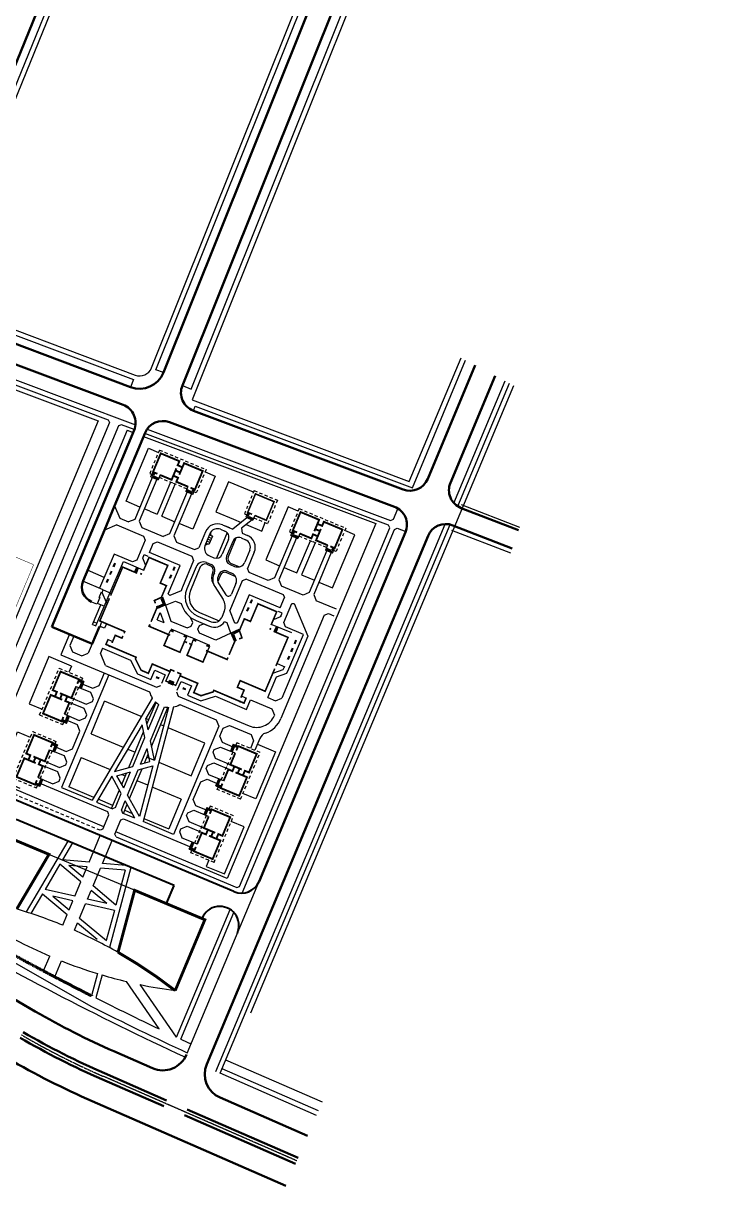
# Model space of a CAD drawing. Header units: millimetres. Extents: x 85680 to 1644304, y -104706 to 909689.
# Drawn here: x 1427488 to 1644304, y -104706 to 258549 of the extents above; entities that cross this region are included whole.
import ezdxf

# ---------------------------------------------------------------- set-up
doc = ezdxf.new("R2010")
doc.units = ezdxf.units.MM
doc.linetypes.add('DASHED', pattern=[5.5, 4, -1.5])
doc.linetypes.add('HIDDEN', pattern=[3.5, 2, -1.5])
for name, color, linetype in [('axes', 40, 'DASHED'), ('new building', 7, 'Continuous'), ('street2', 7, 'Continuous'), ('urban planing', 243, 'Continuous'), ('water', 5, 'Continuous')]:
    doc.layers.add(name, color=color, linetype=linetype)
for name, color, linetype, lineweight in [('red line', 240, 'HIDDEN', 100), ('road', 252, 'Continuous', 40), ('street', 7, 'Continuous', 50)]:
    doc.layers.add(name, color=color, linetype=linetype, lineweight=lineweight)
doc.linetypes.add('FENCELINE2', pattern='A,0.25,-0.1,[132,ltypeshp.shx,S=0.1,R=0,X=-0.1,Y=0],-0.1,1', length=1.45)

msp = doc.modelspace()

# ---------------------------------------------------------------- linework, layer by layer
at = {"layer": 'axes'}
msp.add_line((1512996, -96916, 0), (1452448, -70482, 0), dxfattribs=at)
msp.add_arc((1552475, 158635, 0), 250000, 239.87071, 246.41509, dxfattribs=at)
at = {"layer": 'new building', "linetype": 'FENCELINE2'}
for p, q in [((1459960, 131384, 0), (1414705, 23422, 0)), ((1537707, 102196, 0), (1491239, -8659, 0)), ((1452727, 7484, 0), (1414705, 23422, 0)), ((1491239, -8659, 0), (1456416, 5937, 0))]:
    msp.add_line(p, q, dxfattribs=at)
at = {"layer": 'new building', "linetype": 'HIDDEN', "ltscale": 500}
for p, q in [((1499668, 112540, 0), (1496614, 105254, 0)), ((1499668, 112540, 0), (1506954, 109486, 0)), ((1506954, 109486, 0), (1503900, 102200, 0)), ((1496614, 105254, 0), (1497363, 104941, 0)), ((1499565, 104017, 0), (1503900, 102200, 0))]:
    msp.add_line(p, q, dxfattribs=at)
at = {"layer": 'new building', "ltscale": 500}
for p, q in [((1497672, 105678, 0), (1497038, 104166, 0)), ((1497938, 105567, 0), (1497420, 104331, 0)), ((1498215, 105451, 0), (1497813, 104492, 0)), ((1497027, 104170, 0), (1499241, 103243, 0)), ((1497420, 104331, 0), (1499357, 103519, 0)), ((1497813, 104492, 0), (1499473, 103796, 0)), ((1499875, 104755, 0), (1499241, 103243, 0)), ((1448861, 77744, 0), (1450389, 77103, 0)), ((1471637, 76822, 0), (1471595, 76805, 0)), ((1492723, 67857, 0), (1492740, 67815, 0))]:
    msp.add_line(p, q, dxfattribs=at)
at = {"layer": 'new building', "lineweight": 30, "ltscale": 500}
for p, q in [((1464780, 91536, 0), (1465590, 89393, 0)), ((1464843, 91368, 0), (1465341, 92539, 0)), ((1465341, 92539, 0), (1466445, 92069, 0)), ((1450209, 70207, 0), (1458783, 90372, 0)), ((1458785, 90392, 0), (1464908, 87789, 0)), ((1462417, 87262, 0), (1462988, 88605, 0)), ((1462693, 87144, 0), (1463264, 88487, 0)), ((1462970, 87027, 0), (1463541, 88370, 0)), ((1451252, 79160, 0), (1451971, 80852, 0)), ((1452513, 81509, 250), (1454859, 80511, 250)), ((1449104, 70676, 0), (1451717, 76821, 0)), ((1471185, 77032, 0), (1469260, 76242, 0)), ((1471562, 76863, 0), (1469374, 75965, 0)), ((1471898, 76677, 0), (1469488, 75687, 0)), ((1470556, 78817, 0), (1471185, 77032, 0)), ((1470740, 79198, 0), (1471562, 76863, 0)), ((1471023, 79297, 0), (1471940, 76694, 0)), ((1508077, 73127, 0), (1505972, 72224, 0)), ((1508410, 74227, 0), (1507306, 74696, 0)), ((1507912, 73056, 0), (1508410, 74227, 0)), ((1449104, 70676, 0), (1450209, 70207, 0)), ((1449476, 71550, 0), (1450580, 71080, 0)), ((1473034, 67758, 0), (1473580, 69041, 0)), ((1473680, 69278, 0), (1479776, 66686, 0)), ((1494932, 69132, 0), (1492420, 67986, 0)), ((1511412, 68016, 0), (1505289, 70619, 0)), ((1506086, 68695, 0), (1506657, 70038, 0)), ((1506362, 68578, 0), (1506933, 69921, 0)), ((1506597, 68477, 0), (1507168, 69820, 0)), ((1506638, 68460, 0), (1507209, 69803, 0)), ((1453780, 66122, 0), (1455221, 65510, 0)), ((1478053, 65574, 0), (1478617, 66900, 0)), ((1485873, 64094, 0), (1479776, 66686, 0)), ((1480171, 64673, 0), (1480735, 65999, 0)), ((1492437, 67944, 0), (1493397, 65522, 0)), ((1495056, 68859, 0), (1492804, 67831, 0)), ((1492804, 67831, 0), (1493676, 65633, 0)), ((1494910, 68462, 0), (1493188, 67677, 0)), ((1493188, 67677, 0), (1493955, 65743, 0)), ((1485226, 62574, 0), (1485772, 63858, 0)), ((1509367, 57336, 250), (1507020, 58334, 250)), ((1472111, 52986, 0), (1473282, 55739, 0)), ((1472111, 52986, 0), (1473282, 55739, 0)), ((1472837, 52406, 0), (1474267, 51798, 0)), ((1474307, 51781, 0), (1472877, 52389, 0)), ((1472885, 52385, 0), (1473237, 53214, 0)), ((1472954, 52682, 0), (1474385, 52074, 0)), ((1472976, 52618, 0), (1473230, 53217, 0)), ((1474425, 52057, 0), (1472994, 52665, 0)), ((1473113, 52941, 0), (1474493, 52354, 0)), ((1474501, 52350, 0), (1473120, 52937, 0)), ((1473230, 53217, 0), (1474611, 52630, 0)), ((1474618, 52626, 0), (1473237, 53214, 0)), ((1474259, 51801, 0), (1474611, 52630, 0)), ((1474364, 52028, 0), (1474618, 52626, 0)), ((1475228, 51661, 0), (1476399, 54414, 0)), ((1475228, 51661, 0), (1476399, 54414, 0)), ((1497407, 47573, 0), (1495966, 48186, 0))]:
    msp.add_line(p, q, dxfattribs=at)
at = {"layer": 'new building'}
for p, q in [((1462305, -12379, 0), (1435538, -1159, 0)), ((1445504, -9749, 0), (1438954, -4225, 0)), ((1459316, -6131, 0), (1456416, -16989, 0)), ((1439818, -23313, 0), (1441251, -19896, 0))]:
    msp.add_line(p, q, dxfattribs=at)
at = {"layer": 'new building', "linetype": 'FENCELINE2', "elevation": 0}
for points in [[(1385813, 158687), (1450867, 134264), (1411170, 39562), (1311140, 81493), (1290583, 154833)], [(1459960, 131384), (1461834, 130681)], [(1465113, 129450), (1537707, 102196)]]:
    msp.add_lwpolyline(points, dxfattribs=at)
at = {"layer": 'new building', "ltscale": 500, "elevation": 0}
for points, const_width in [([(1477244, 119800), (1475769, 120419), (1476306, 121702), (1470496, 124137), (1468061, 118327), (1469425, 117755)], 600), ([(1476281, 117502), (1477782, 121083), (1483592, 118648), (1481157, 112838), (1479792, 113410)], 600), ([(1470264, 117404), (1473871, 115892), (1475368, 119464)], 600), ([(1478954, 113761), (1475347, 115273), (1475882, 116549), (1474406, 117168)], 600), ([(1476565, 118180), (1475090, 118799)], 600), ([(1499864, 104760), (1503472, 103247), (1505907, 109058), (1500097, 111493), (1497661, 105683), (1499026, 105111)], 500), ([(1518492, 99808), (1519993, 103389), (1514183, 105825), (1511747, 100015), (1513112, 99443)], 600), ([(1519455, 102106), (1520931, 101488), (1521469, 102771), (1527279, 100335), (1524843, 94525), (1523479, 95097)], 600), ([(1513950, 99091), (1517558, 97579), (1518092, 98855), (1519568, 98237)], 600), ([(1518776, 100486), (1520252, 99868)], 600), ([(1522640, 95448), (1519033, 96961), (1520530, 100532)], 600), ([(1465047, 87463), (1466820, 91631), (1472681, 89139), (1470334, 83618), (1472238, 82808), (1470685, 79157), (1468487, 78154), (1468593, 77886), (1468834, 77277)], 500), ([(1454787, 79687), (1458583, 88614), (1463106, 86691)], 500), ([(1464041, 86571), (1464337, 86446), (1464466, 86749)], 500), ([(1458997, 67916), (1459231, 68466), (1451427, 71784), (1454435, 78860)], 500), ([(1469168, 76436), (1469341, 75997), (1467453, 71555)], 500), ([(1504958, 70494), (1506730, 74662), (1500869, 77155), (1498521, 71633), (1496617, 72442), (1495065, 68791), (1495868, 66512), (1495601, 66403), (1494995, 66154)], 500), ([(1467097, 70718), (1466840, 70113), (1472165, 67849), (1473431, 67311)], 500), ([(1505015, 69150), (1504718, 69276), (1504848, 69580)], 500), ([(1474775, 56060), (1473605, 56558), (1473361, 55984), (1467840, 58331), (1466601, 55418), (1464338, 56380), (1462562, 59945), (1462773, 60440), (1453346, 64448), (1454016, 66022)], 500), ([(1455245, 64913), (1456258, 67296), (1458354, 66405), (1458641, 67080)], 500), ([(1473043, 67758), (1471492, 64111), (1476473, 61994), (1477904, 65359), (1478713, 65015)], 500), ([(1494158, 65810), (1493721, 65631), (1491844, 61216)], 500), ([(1506477, 57709), (1510272, 66637), (1505749, 68560)], 500), ([(1485220, 62581), (1483669, 58934), (1478689, 61051), (1480120, 64417), (1479362, 64739)], 500), ([(1491488, 60378), (1491220, 59747), (1485895, 62011), (1484628, 62550)], 500), ([(1437388, 48129), (1438006, 49604), (1436724, 50142), (1439159, 55952), (1444969, 53517), (1444397, 52152)], 600), ([(1475591, 55713), (1476764, 55215), (1476520, 54641), (1482041, 52293), (1480803, 49380), (1483066, 48418), (1486865, 49612), (1487075, 50107), (1496502, 46099), (1497171, 47674)], 500), ([(1495519, 47790), (1496532, 50172), (1494436, 51063), (1495313, 53125), (1503117, 49807), (1506125, 56883)], 500), ([(1444046, 51314), (1442534, 47706), (1438962, 49204)], 600), ([(1439686, 47165), (1436105, 48666), (1433670, 42856), (1439480, 40421), (1440052, 41785)], 600), ([(1439008, 47449), (1439626, 48925)], 600), ([(1440403, 42624), (1441915, 46231), (1440639, 46766), (1441258, 48241)], 600), ([(1429094, 28342), (1429712, 29818), (1428430, 30355), (1430865, 36166), (1436675, 33730), (1436103, 32365)], 600), ([(1496153, 23495), (1496772, 24971), (1498055, 24433), (1500490, 30243), (1494680, 32679), (1494108, 31314)], 600), ([(1431392, 27379), (1427811, 28880), (1425375, 23070), (1431186, 20634), (1431758, 21999)], 600), ([(1435752, 31527), (1434240, 27920), (1430668, 29417)], 600), ([(1430714, 27663), (1431332, 29139)], 600), ([(1493757, 30476), (1492244, 26869), (1495816, 25371)], 600), ([(1432109, 22837), (1433621, 26444), (1432345, 26979), (1432964, 28455)], 600), ([(1490114, 21786), (1491626, 25393), (1492902, 24858), (1493521, 26334)], 600), ([(1494533, 24174), (1495152, 25650)], 600), ([(1493855, 24459), (1497436, 22958), (1495001, 17147), (1489190, 19583), (1489762, 20947)], 600), ([(1485462, 10689), (1483950, 7082), (1487522, 5585)], 600), ([(1487859, 3709), (1488478, 5184), (1489761, 4647), (1492196, 10457), (1486386, 12892), (1485814, 11528)], 600), ([(1485561, 4672), (1489142, 3171), (1486707, -2639), (1480896, -204), (1481468, 1161)], 600), ([(1481820, 1999), (1483332, 5607), (1484608, 5072), (1485227, 6547)], 600), ([(1486239, 4388), (1486858, 5863)], 600)]:
    msp.add_lwpolyline(points, dxfattribs=dict(at, const_width=const_width))
for points in [[(1454570, 86348), (1455040, 87453)], [(1454806, 86248), (1455275, 87352)], [(1455631, 88843), (1456100, 89947)], [(1455866, 88743), (1456336, 89847)], [(1474316, 87697), (1474786, 88801)], [(1474552, 87597), (1475021, 88701)], [(1453516, 83869), (1453986, 84973)], [(1453752, 83769), (1454221, 84873)], [(1473255, 85202), (1473725, 86306)], [(1473491, 85102), (1473961, 86206)], [(1453595, 77538), (1453554, 77556), (1452138, 80628), (1452513, 81509)], [(1453049, 76255), (1450703, 77252), (1451532, 79204)], [(1498460, 77432), (1498930, 78536)], [(1498696, 77331), (1499166, 78436)], [(1497400, 74937), (1497869, 76041)], [(1497635, 74836), (1498105, 75941)], [(1453381, 70675), (1452879, 69493), (1451498, 70080), (1452001, 71262)], [(1466677, 70458), (1467175, 70247)], [(1473580, 69041), (1474500, 68650)], [(1473479, 68806), (1474400, 68415)], [(1477596, 67056), (1478516, 66664)], [(1477696, 67291), (1478617, 66900)], [(1481555, 65372), (1480635, 65764)], [(1481655, 65608), (1480735, 65999)], [(1512250, 64770), (1512719, 65874)], [(1512485, 64670), (1512955, 65774)], [(1454451, 63700), (1454674, 64224)], [(1485672, 63622), (1484752, 64013)], [(1485772, 63858), (1484852, 64249)], [(1511189, 62275), (1511658, 63380)], [(1511425, 62175), (1511894, 63279)], [(1510135, 59796), (1510604, 60900)], [(1510370, 59696), (1510840, 60800)], [(1505796, 55614), (1508801, 56659), (1509132, 57436)], [(1468940, 54151), (1469861, 53761)], [(1469040, 54387), (1469961, 53997)], [(1472979, 52617), (1472111, 52986)], [(1472111, 52986), (1472979, 52617)], [(1475228, 51661), (1474360, 52030)], [(1474360, 52030), (1475228, 51661)], [(1478271, 50206), (1477350, 50595)], [(1478371, 50441), (1477449, 50831)], [(1495197, 46376), (1495419, 46900)]]:
    msp.add_lwpolyline(points, dxfattribs=at)
at = {"layer": 'new building', "ltscale": 0.2, "const_width": 900, "elevation": 0}
for points in [[(1402536, -13368), (1411821, 8783), (1435538, -1159), (1425457, -18251)], [(1457129, -31761), (1462305, -12379), (1484268, -21586), (1474990, -43720)]]:
    msp.add_lwpolyline(points, dxfattribs=at)
at = {"layer": 'new building', "const_width": 900, "elevation": 0}
msp.add_lwpolyline([(1474990, -43720, 0.0358804), (1457129, -31761)], format="xyb", dxfattribs=at)
at = {"layer": 'new building'}
for start, end in [(67.6384, 73.60622), (60.08481, 66.07155)]:
    msp.add_arc((1384167, -158591, 0), 146278, start, end, dxfattribs=at)
at = {"layer": 'red line'}
for start, end in [(241.329098, 242.377498), (242.377498, 243.12499)]:
    msp.add_arc((1895021, 835085, 0), 987000, start, end, dxfattribs=at)
at = {"layer": 'road', "ltscale": 100}
for p, q in [((1493370, -12805, 0), (1410778, 21815, 0)), ((1474644, -10920, 0), (1425253, 9784, 0)), ((1472279, -16560, 0), (1474644, -10920, 0))]:
    msp.add_line(p, q, dxfattribs=at)
for centre, start, end in [((1495689, -7272, 0), 247.25755, 337.25755), ((1488924, -23411, 0), 337.25755, 158.36739)]:
    msp.add_arc(centre, 6000, start, end, dxfattribs=at)
at = {"layer": 'street'}
for p, q in [((1458709, 139331, 0), (1394094, 163589, 0)), ((1462133, 131394, 0), (1436382, 69963, 0)), ((1543546, 107481, 0), (1473230, 133879, 0)), ((1465588, 130582, 0), (1456039, 107801, 0)), ((1456039, 107801, 0), (1452849, 100193, 0)), ((1452849, 100193, 0), (1446182, 84288, 0)), ((1484852, -66754, 0), (1554072, 98381, 0)), ((1501223, -9591, 0), (1546970, 99545, 0)), ((1561777, 101655, 0), (1580322, 94460, 0)), ((1436382, 69963, 0), (1449028, 64662, 0)), ((1451300, 70081, 0), (1449028, 64662, 0)), ((1381982, -21642, 0), (1431253, -50237, 0)), ((1467948, -67975, 0), (1455849, -62692, 0)), ((1471478, -79881, 0), (1452048, -71399, 0)), ((1472278, -78049, 0), (1452848, -69566, 0)), ((1509595, -104706, 0), (1449047, -78272, 0)), ((1516397, -89126, 0), (1489029, -77178, 0)), ((1512596, -97833, 0), (1477897, -82684, 0)), ((1513396, -96000, 0), (1478697, -80851, 0))]:
    msp.add_line(p, q, dxfattribs=at)
at = {"layer": 'street', "elevation": 0}
for points in [[(1644304, 877018), (1602229, 866442, 0.4059824), (1597834, 859325), (1639662, 670571, -0.1151366), (1639631, 667844), (1565594, 365890, -0.0352312), (1565336, 365086), (1477230, 145338, 0.4207234), (1480690, 137488), (1546292, 112860, 0.4031884), (1553934, 116157), (1568826, 151685)], [(1606831, 563467, 0.4166065), (1602385, 570734), (1541893, 585044, 0.4104652), (1532291, 579200), (1486844, 397509), (1397274, 177586, 0.4223275), (1401871, 167079), (1461066, 144855, 0.4077335), (1471304, 149368), (1558655, 367233, 0.0352312), (1558913, 368037), (1606831, 563467)], [(1582321, 100120), (1564397, 107074, -0.4220895), (1561034, 114987), (1575049, 148422)]]:
    msp.add_lwpolyline(points, format="xyb", dxfattribs=at)
at = {"layer": 'street'}
for centre, radius, start, end in [((1456600, 133714, 0), 6000, 337.25755, 69.42267), ((1471121, 128262, 0), 6000, 69.42267, 157.25768), ((1541437, 101865, 0), 6000, 337.25755, 69.42267), ((1559606, 96061, 0), 6000, 68.79393, 157.25755), ((1450794, 82355, 0), 5000, 157.25768, 247.25755), ((1552475, 158635, 0), 241500, 239.87071, 246.41509), ((1552475, 158635, 0), 249000, 239.87071, 246.41509), ((1552475, 158635, 0), 251000, 239.87071, 246.41509), ((1552475, 158635, 0), 258500, 239.87071, 246.41509), ((1471149, -60643, 0), 8000, 246.41509, 337.25755), ((1492230, -69846, 0), 8000, 157.25755, 246.41509)]:
    msp.add_arc(centre, radius, start, end, dxfattribs=at)
at = {"layer": 'street2', "ltscale": 0.2}
msp.add_line((1478731, -63247, 0), (1546971, 99545, 0), dxfattribs=at)
at = {"layer": 'street2', "ltscale": 100}
msp.add_line((1485034, -66319, 0), (1554073, 98381, 0), dxfattribs=at)
at = {"layer": 'street2', "ltscale": 0.2, "elevation": 0}
for points in [[(1498638, -50678), (1580827, 145392)], [(1562153, 108604), (1578160, 146790)], [(1563358, 107598), (1579493, 146091)]]:
    msp.add_lwpolyline(points, dxfattribs=at)
at = {"layer": 'street2', "ltscale": 0.002, "elevation": 0}
for points in [[(1564442, 108129), (1582654, 101063)], [(1561404, 100191), (1579822, 93045)]]:
    msp.add_lwpolyline(points, dxfattribs=at)
at = {"layer": 'urban planing', "ltscale": 0.2}
for p, q in [((1459664, 109160, 0), (1466623, 125761, 0)), ((1466623, 125761, 0), (1469759, 124447, 0)), ((1467842, 116641, 0), (1462346, 103531, 0)), ((1487466, 117024, 0), (1480507, 100423, 0)), ((1484330, 118338, 0), (1487466, 117024, 0)), ((1469225, 116061, 0), (1463730, 102951, 0)), ((1473562, 115154, 0), (1469348, 105101, 0)), ((1470823, 104482, 0), (1475037, 114535, 0)), ((1491696, 115251, 0), (1487746, 105827, 0)), ((1499443, 112003, 0), (1491696, 115251, 0)), ((1463953, 107362, 0), (1459664, 109160, 0)), ((1478724, 112079, 0), (1473229, 98969, 0)), ((1480108, 111499, 0), (1474612, 98389, 0)), ((1456039, 107801, 0), (1457646, 103875, 0)), ((1467042, 106067, 0), (1465336, 106782, 0)), ((1467042, 106067, 0), (1469348, 105101, 0)), ((1487746, 105827, 0), (1493178, 103551, 0)), ((1510309, 107448, 0), (1503351, 90847, 0)), ((1456776, 101800, 0), (1452849, 100193, 0)), ((1456776, 101800, 0), (1465062, 98326, 0)), ((1457646, 103875, 0), (1460383, 102727, 0)), ((1462346, 103531, 0), (1460383, 102727, 0)), ((1463730, 102951, 0), (1464533, 100988, 0)), ((1470823, 104482, 0), (1474835, 102801, 0)), ((1480507, 100423, 0), (1476218, 102221, 0)), ((1489737, 101808, 0), (1492964, 100455, 0)), ((1497442, 103996, 0), (1492964, 100455, 0)), ((1493178, 103551, 0), (1495596, 102537, 0)), ((1499023, 103334, 0), (1495721, 100723, 0)), ((1497177, 101874, 0), (1502041, 99835, 0)), ((1502041, 99835, 0), (1503162, 102510, 0)), ((1464533, 100988, 0), (1471266, 98166, 0)), ((1465062, 98326, 0), (1465598, 97017, 0)), ((1473229, 98969, 0), (1471266, 98166, 0)), ((1474612, 98389, 0), (1475416, 96426, 0)), ((1484501, 99665, 0), (1482375, 94593, 0)), ((1486078, 99547, 0), (1484302, 95297, 0)), ((1486613, 98238, 0), (1485531, 95656, 0)), ((1486613, 98238, 0), (1485691, 98624, 0)), ((1491213, 99382, 0), (1487863, 91389, 0)), ((1489157, 100425, 0), (1490540, 99845, 0)), ((1492042, 100842, 0), (1490730, 101392, 0)), ((1495721, 100723, 0), (1495928, 99213, 0)), ((1495928, 99213, 0), (1497576, 98522, 0)), ((1511528, 98328, 0), (1506033, 85218, 0)), ((1524193, 82111, 0), (1531152, 98712, 0)), ((1466973, 93184, 0), (1468134, 95954, 0)), ((1468134, 95954, 0), (1469443, 96490, 0)), ((1469443, 96490, 0), (1480196, 91982, 0)), ((1475416, 96426, 0), (1481066, 94057, 0)), ((1481066, 94057, 0), (1482375, 94593, 0)), ((1485531, 95656, 0), (1484609, 96042, 0)), ((1485802, 96301, 0), (1484879, 96688, 0)), ((1486072, 96947, 0), (1485150, 97333, 0)), ((1486343, 97592, 0), (1485421, 97979, 0)), ((1491611, 97227, 0), (1489678, 92616, 0)), ((1492995, 96647, 0), (1491062, 92036, 0)), ((1493967, 97674, 0), (1491523, 91843, 0)), ((1495612, 97719, 0), (1496996, 97139, 0)), ((1512912, 97748, 0), (1507416, 84638, 0)), ((1513034, 86788, 0), (1517248, 96841, 0)), ((1518724, 96223, 0), (1514510, 86170, 0)), ((1480196, 91982, 0), (1480732, 90673, 0)), ((1485677, 92124, 0), (1487061, 91545, 0)), ((1498335, 93867, 0), (1496789, 90178, 0)), ((1499718, 93287, 0), (1497592, 88214, 0)), ((1503351, 90847, 0), (1507639, 89050, 0)), ((1522411, 93766, 0), (1516915, 80656, 0)), ((1523794, 93186, 0), (1518299, 80077, 0)), ((1452808, 85396, 0), (1447547, 87602, 0)), ((1480732, 90673, 0), (1477253, 82373, 0)), ((1481535, 88710, 0), (1478636, 81793, 0)), ((1482821, 88674, 0), (1479743, 81329, 0)), ((1484807, 90049, 0), (1486191, 89469, 0)), ((1484858, 89486, 0), (1485998, 89008, 0)), ((1491263, 87343, 0), (1492647, 86763, 0)), ((1492133, 89418, 0), (1493516, 88838, 0)), ((1492326, 89879, 0), (1495093, 88720, 0)), ((1498128, 86905, 0), (1497592, 88214, 0)), ((1509022, 88470, 0), (1510729, 87755, 0)), ((1510729, 87755, 0), (1513034, 86788, 0)), ((1452513, 81509, 0), (1446138, 84181, 0)), ((1486801, 87045, 0), (1486462, 86078, 0)), ((1487262, 86852, 0), (1487019, 86271, 0)), ((1489107, 86079, 0), (1488284, 84115, 0)), ((1488646, 86272, 0), (1488402, 85692, 0)), ((1491070, 86882, 0), (1493837, 85722, 0)), ((1495949, 84295, 0), (1492083, 75072, 0)), ((1497258, 84830, 0), (1495949, 84295, 0)), ((1497258, 84830, 0), (1508746, 80015, 0)), ((1504070, 84415, 0), (1498128, 86905, 0)), ((1506033, 85218, 0), (1504070, 84415, 0)), ((1507416, 84638, 0), (1508220, 82675, 0)), ((1514510, 86170, 0), (1516815, 85203, 0)), ((1516815, 85203, 0), (1518522, 84488, 0)), ((1519905, 83908, 0), (1524193, 82111, 0)), ((1487365, 82529, 0), (1489992, 78530, 0)), ((1488618, 83352, 0), (1490828, 79989, 0)), ((1493986, 83491, 0), (1492586, 80152, 0)), ((1514952, 79853, 0), (1508220, 82675, 0)), ((1508746, 80015, 0), (1509121, 79099, 0)), ((1516915, 80656, 0), (1514952, 79853, 0)), ((1518299, 80077, 0), (1519102, 78113, 0)), ((1471935, 76692, 0), (1475071, 78004, 0)), ((1471935, 76692, 0), (1473639, 71733, 0)), ((1475071, 78004, 0), (1476895, 77239, 0)), ((1507769, 75873, 0), (1509121, 79099, 0)), ((1511425, 77255, 0), (1512193, 77254, 0)), ((1512193, 77254, 0), (1516413, 67048, 0)), ((1525417, 75466, 0), (1519102, 78113, 0)), ((1470335, 74423, 0), (1471399, 71327, 0)), ((1480490, 71257, 0), (1479824, 72886, 0)), ((1482118, 73286, 0), (1486268, 71546, 0)), ((1482582, 74393, 0), (1488701, 71827, 0)), ((1490337, 74788, 0), (1489540, 72885, 0)), ((1521578, 73552, 0), (1508070, 41326, 0)), ((1521578, 73552, 0), (1522887, 74087, 0)), ((1522887, 74087, 0), (1524547, 73391, 0)), ((1469387, 72182, 0), (1471399, 71327, 0)), ((1473639, 71733, 0), (1478703, 69581, 0)), ((1478703, 69581, 0), (1480010, 70112, 0)), ((1480010, 70112, 0), (1480490, 71257, 0)), ((1481538, 71902, 0), (1485688, 70163, 0)), ((1481538, 71902, 0), (1485688, 70163, 0)), ((1482081, 69233, 0), (1482565, 70388, 0)), ((1482606, 67922, 0), (1482081, 69233, 0)), ((1482565, 70388, 0), (1483874, 70923, 0)), ((1483874, 70923, 0), (1485688, 70163, 0)), ((1491192, 71150, 0), (1490448, 71471, 0)), ((1492424, 67976, 0), (1491192, 71150, 0)), ((1487670, 65768, 0), (1482606, 67922, 0)), ((1492424, 67976, 0), (1487672, 65774, 0))]:
    msp.add_line(p, q, dxfattribs=at)
at = {"layer": 'urban planing', "linetype": 'HIDDEN', "ltscale": 500}
for p, q in [((1470068, 125184, 0), (1467014, 117899, 0)), ((1470068, 125184, 0), (1484639, 119076, 0)), ((1467014, 117899, 0), (1467752, 117589, 0)), ((1469965, 116662, 0), (1474300, 114845, 0)), ((1484639, 119076, 0), (1481585, 111790, 0)), ((1478634, 113028, 0), (1474300, 114845, 0)), ((1481585, 111790, 0), (1480847, 112100, 0)), ((1513754, 106872, 0), (1510700, 99586, 0)), ((1513754, 106872, 0), (1528326, 100764, 0)), ((1510700, 99586, 0), (1511438, 99277, 0)), ((1513651, 98349, 0), (1517986, 96532, 0)), ((1528326, 100764, 0), (1525272, 93478, 0)), ((1522321, 94715, 0), (1517986, 96532, 0)), ((1525272, 93478, 0), (1524534, 93787, 0)), ((1432622, 42428, 0), (1438731, 56999, 0)), ((1438731, 56999, 0), (1446016, 53945, 0)), ((1444779, 50994, 0), (1442962, 46659, 0)), ((1446016, 53945, 0), (1445707, 53207, 0)), ((1441145, 42325, 0), (1442962, 46659, 0)), ((1432622, 42428, 0), (1439908, 39374, 0)), ((1439908, 39374, 0), (1440218, 40111, 0)), ((1424328, 22641, 0), (1430436, 37213, 0)), ((1430436, 37213, 0), (1437722, 34159, 0)), ((1437722, 34159, 0), (1437413, 33421, 0)), ((1494251, 33726, 0), (1493942, 32988, 0)), ((1501537, 30672, 0), (1494251, 33726, 0)), ((1436485, 31207, 0), (1434668, 26873, 0)), ((1493014, 30775, 0), (1491197, 26440, 0)), ((1495429, 16100, 0), (1501537, 30672, 0)), ((1432851, 22538, 0), (1434668, 26873, 0)), ((1489380, 22106, 0), (1491197, 26440, 0)), ((1451496, 6374, 0), (1411358, 23198, 0)), ((1424328, 22641, 0), (1431614, 19587, 0)), ((1431614, 19587, 0), (1431923, 20325, 0)), ((1488143, 19154, 0), (1488453, 19892, 0)), ((1495429, 16100, 0), (1488143, 19154, 0)), ((1484720, 10988, 0), (1482903, 6654, 0)), ((1485957, 13939, 0), (1485648, 13202, 0)), ((1493243, 10885, 0), (1485957, 13939, 0)), ((1487135, -3686, 0), (1493243, 10885, 0)), ((1481086, 2319, 0), (1482903, 6654, 0)), ((1479849, -632, 0), (1480159, 106, 0)), ((1487135, -3686, 0), (1479849, -632, 0))]:
    msp.add_line(p, q, dxfattribs=at)
at = {"layer": 'urban planing', "ltscale": 500}
for p, q in [((1467427, 116815, 0), (1468061, 118327, 0)), ((1467427, 116815, 0), (1469640, 115887, 0)), ((1468337, 118211, 0), (1467819, 116975, 0)), ((1467819, 116975, 0), (1469756, 116163, 0)), ((1468614, 118095, 0), (1468212, 117136, 0)), ((1468212, 117136, 0), (1469872, 116440, 0)), ((1470274, 117399, 0), (1469640, 115887, 0)), ((1478943, 113765, 0), (1478309, 112253, 0)), ((1480201, 112110, 0), (1478541, 112806, 0)), ((1480603, 113070, 0), (1480201, 112110, 0)), ((1480880, 112954, 0), (1480362, 111718, 0)), ((1480523, 111325, 0), (1481157, 112838, 0)), ((1480523, 111325, 0), (1478309, 112253, 0)), ((1480362, 111718, 0), (1478425, 112530, 0)), ((1511113, 98502, 0), (1511747, 100015, 0)), ((1511113, 98502, 0), (1513327, 97574, 0)), ((1512024, 99899, 0), (1511506, 98663, 0)), ((1511506, 98663, 0), (1513443, 97851, 0)), ((1512301, 99783, 0), (1511899, 98824, 0)), ((1511899, 98824, 0), (1513559, 98128, 0)), ((1513961, 99087, 0), (1513327, 97574, 0)), ((1522630, 95453, 0), (1521996, 93940, 0)), ((1523888, 93798, 0), (1522228, 94494, 0)), ((1524290, 94757, 0), (1523888, 93798, 0)), ((1524567, 94641, 0), (1524049, 93405, 0)), ((1524209, 93013, 0), (1524843, 94525, 0)), ((1524209, 93013, 0), (1521996, 93940, 0)), ((1524049, 93405, 0), (1522112, 94217, 0)), ((1444041, 51303, 0), (1445554, 50669, 0)), ((1444737, 52963, 0), (1445696, 52561, 0)), ((1444853, 53240, 0), (1446089, 52722, 0)), ((1446482, 52883, 0), (1444969, 53517, 0)), ((1445696, 52561, 0), (1445001, 50901, 0)), ((1446089, 52722, 0), (1445277, 50785, 0)), ((1446482, 52883, 0), (1445554, 50669, 0)), ((1440992, 39787, 0), (1439480, 40421, 0)), ((1439596, 40697, 0), (1440832, 40179, 0)), ((1439712, 40974, 0), (1440671, 40572, 0)), ((1440408, 42634, 0), (1441920, 42000, 0)), ((1440671, 40572, 0), (1441367, 42232, 0)), ((1440832, 40179, 0), (1441643, 42116, 0)), ((1440992, 39787, 0), (1441920, 42000, 0)), ((1436443, 33177, 0), (1437402, 32775, 0)), ((1436559, 33453, 0), (1437795, 32935, 0)), ((1438188, 33096, 0), (1436675, 33730, 0)), ((1437402, 32775, 0), (1436707, 31115, 0)), ((1437795, 32935, 0), (1436983, 30999, 0)), ((1438188, 33096, 0), (1437260, 30883, 0)), ((1493168, 33313, 0), (1492240, 31099, 0)), ((1493328, 32920, 0), (1492516, 30983, 0)), ((1493168, 33313, 0), (1494680, 32679, 0)), ((1494564, 32402, 0), (1493328, 32920, 0)), ((1435747, 31517, 0), (1437260, 30883, 0)), ((1493752, 30465, 0), (1492240, 31099, 0)), ((1493489, 32528, 0), (1492793, 30867, 0)), ((1494448, 32125, 0), (1493489, 32528, 0)), ((1432113, 22848, 0), (1433626, 22213, 0)), ((1432377, 20785, 0), (1433073, 22445, 0)), ((1432537, 20393, 0), (1433349, 22329, 0)), ((1432698, 20000, 0), (1433626, 22213, 0)), ((1487678, 20217, 0), (1488606, 22430, 0)), ((1488071, 20378, 0), (1488882, 22314, 0)), ((1488463, 20538, 0), (1489159, 22198, 0)), ((1490118, 21796, 0), (1488606, 22430, 0)), ((1432698, 20000, 0), (1431186, 20634, 0)), ((1431302, 20911, 0), (1432537, 20393, 0)), ((1431418, 21187, 0), (1432377, 20785, 0)), ((1487678, 20217, 0), (1489190, 19583, 0)), ((1489306, 19860, 0), (1488071, 20378, 0)), ((1489422, 20136, 0), (1488463, 20538, 0)), ((1484873, 13526, 0), (1483946, 11313, 0)), ((1485458, 10679, 0), (1483946, 11313, 0)), ((1485034, 13134, 0), (1484222, 11197, 0)), ((1485195, 12741, 0), (1484499, 11081, 0)), ((1484873, 13526, 0), (1486386, 12892, 0)), ((1486270, 12616, 0), (1485034, 13134, 0)), ((1486154, 12339, 0), (1485195, 12741, 0)), ((1479384, 430, 0), (1480312, 2644, 0)), ((1479384, 430, 0), (1480896, -204, 0)), ((1479777, 591, 0), (1480588, 2528, 0)), ((1481012, 73, 0), (1479777, 591, 0)), ((1480169, 752, 0), (1480865, 2412, 0)), ((1481128, 350, 0), (1480169, 752, 0)), ((1481824, 2010, 0), (1480312, 2644, 0))]:
    msp.add_line(p, q, dxfattribs=at)
at = {"layer": 'urban planing'}
for p, q in [((1441909, 67646, 0), (1439224, 61240, 0)), ((1443293, 67066, 0), (1442057, 64118, 0)), ((1516413, 67048, 0), (1508287, 47662, 0)), ((1442057, 64118, 0), (1442861, 62155, 0)), ((1442861, 62155, 0), (1445829, 60911, 0)), ((1449028, 64662, 0), (1447792, 61714, 0)), ((1452272, 63260, 0), (1451604, 61666, 0)), ((1452272, 63260, 0), (1461064, 59543, 0)), ((1439224, 61240, 0), (1466983, 49604, 0)), ((1445829, 60911, 0), (1447792, 61714, 0)), ((1461064, 59543, 0), (1463228, 55216, 0)), ((1454229, 54950, 0), (1439478, 19760, 0)), ((1442573, 57667, 0), (1441761, 55729, 0)), ((1453173, 57832, 0), (1469177, 51124, 0)), ((1463228, 55216, 0), (1467400, 53452, 0)), ((1467400, 53452, 0), (1468629, 56359, 0)), ((1468629, 56359, 0), (1471888, 54981, 0)), ((1471888, 54981, 0), (1470718, 52213, 0)), ((1469177, 51124, 0), (1470486, 51659, 0)), ((1475662, 50123, 0), (1476829, 52881, 0)), ((1476829, 52881, 0), (1480069, 51511, 0)), ((1480069, 51511, 0), (1478832, 48587, 0)), ((1467824, 47678, 0), (1449004, 15768, 0)), ((1475437, 49584, 0), (1475972, 48275, 0)), ((1475972, 48275, 0), (1498142, 38982, 0)), ((1478832, 48587, 0), (1482987, 46830, 0)), ((1482987, 46830, 0), (1487582, 48254, 0)), ((1487582, 48254, 0), (1497315, 44139, 0)), ((1503940, 47858, 0), (1506323, 46859, 0)), ((1506323, 46859, 0), (1508287, 47662, 0)), ((1284564, 44723, 0), (1448867, -48684, 0)), ((1448685, 36534, 0), (1452937, 46679, 0)), ((1464401, 41873, 0), (1452937, 46679, 0)), ((1474498, 44902, 0), (1464934, 9090, 0)), ((1468849, 46463, 0), (1465797, 41288, 0)), ((1466160, 39529, 0), (1469008, 46322, 0)), ((1466518, 37796, 0), (1469837, 45715, 0)), ((1467234, 34330, 0), (1471684, 44946, 0)), ((1467592, 32597, 0), (1472701, 44785, 0)), ((1472911, 44773, 0), (1468493, 28231, 0)), ((1476426, 45645, 0), (1487827, 40866, 0)), ((1497315, 44139, 0), (1498562, 47088, 0)), ((1498562, 47088, 0), (1505245, 44287, 0)), ((1505245, 44287, 0), (1506049, 42323, 0)), ((1466733, 40896, 0), (1465797, 41288, 0)), ((1466518, 37796, 0), (1465797, 41288, 0)), ((1487827, 40865, 0), (1487827, 40866, 0)), ((1487827, 40865, 0), (1488630, 38903, 0)), ((1448685, 36534, 0), (1458760, 32310, 0)), ((1464662, 39365, 0), (1456055, 24770, 0)), ((1460491, 26004, 0), (1465134, 37081, 0)), ((1465492, 35348, 0), (1464662, 39365, 0)), ((1471358, 38957, 0), (1470422, 39349, 0)), ((1484218, 33566, 0), (1472754, 38372, 0)), ((1488630, 38903, 0), (1474459, 5097, 0)), ((1490014, 38323, 0), (1491976, 39126, 0)), ((1491976, 39126, 0), (1491977, 39127, 0)), ((1491977, 39127, 0), (1498708, 36305, 0)), ((1461718, 26346, 0), (1465492, 35348, 0)), ((1468493, 28231, 0), (1467234, 34330, 0)), ((1479965, 23422, 0), (1484218, 33566, 0)), ((1499513, 34341, 0), (1498507, 31942, 0)), ((1498709, 36305, 0), (1499513, 34341, 0)), ((1501444, 35068, 0), (1499890, 31362, 0)), ((1445592, 29156, 0), (1441726, 19933, 0)), ((1445592, 29156, 0), (1454658, 25355, 0)), ((1460157, 31725, 0), (1462481, 30751, 0)), ((1464173, 27029, 0), (1466208, 31882, 0)), ((1465401, 27370, 0), (1466566, 30149, 0)), ((1466170, 29205, 0), (1468493, 28231, 0)), ((1467045, 27828, 0), (1466208, 31882, 0)), ((1456055, 24770, 0), (1461718, 26346, 0)), ((1460740, 16252, 0), (1464662, 25608, 0)), ((1463434, 25266, 0), (1468044, 26549, 0)), ((1468044, 26549, 0), (1463806, 10678, 0)), ((1464173, 27029, 0), (1467045, 27828, 0)), ((1469890, 27645, 0), (1479965, 23422, 0)), ((1455169, 23268, 0), (1450400, 15182, 0)), ((1458154, 17842, 0), (1455169, 23268, 0)), ((1456797, 23420, 0), (1460979, 24583, 0)), ((1458894, 19608, 0), (1456797, 23420, 0)), ((1458279, 20727, 0), (1459752, 24242, 0)), ((1458287, 23834, 0), (1459388, 23373, 0)), ((1458894, 19608, 0), (1460979, 24583, 0)), ((1460125, 17371, 0), (1463434, 25266, 0)), ((1466410, 20429, 0), (1463077, 21827, 0)), ((1453892, 12092, 0), (1432769, 20946, 0)), ((1439478, 19760, 0), (1449004, 15768, 0)), ((1449531, 16662, 0), (1441726, 19933, 0)), ((1455124, 13202, 0), (1457538, 18961, 0)), ((1476873, 16044, 0), (1467806, 19844, 0)), ((1450400, 15182, 0), (1455395, 13089, 0)), ((1455522, 14150, 0), (1450927, 16076, 0)), ((1456320, 13467, 0), (1458154, 17842, 0)), ((1458164, 12694, 0), (1459384, 15604, 0)), ((1462378, 10161, 0), (1459384, 15604, 0)), ((1463806, 10678, 0), (1460125, 17371, 0)), ((1476873, 16044, 0), (1473007, 6821, 0)), ((1452421, 6753, 0), (1454271, 11166, 0)), ((1454271, 11166, 0), (1453892, 12092, 0)), ((1456320, 13467, 0), (1455395, 13089, 0)), ((1458164, 12694, 0), (1458543, 11769, 0)), ((1462378, 10161, 0), (1458543, 11769, 0)), ((1458813, 11655, 0), (1460000, 14485, 0)), ((1459211, 12604, 0), (1461581, 11611, 0)), ((1456110, 5206, 0), (1457960, 9620, 0)), ((1457960, 9620, 0), (1458885, 9999, 0)), ((1458885, 9999, 0), (1480008, 1144, 0)), ((1474459, 5097, 0), (1464934, 9090, 0)), ((1465202, 10093, 0), (1473007, 6821, 0)), ((1476809, 6823, 0), (1478773, 7626, 0)), ((1478773, 7626, 0), (1483647, 5583, 0)), ((1448063, -3643, 0), (1451568, 4717, 0)), ((1452421, 6753, 0), (1451496, 6374, 0)), ((1456489, 4281, 0), (1456110, 5206, 0)), ((1476423, 5900, 0), (1476809, 6823, 0)), ((1477226, 3937, 0), (1476423, 5900, 0)), ((1480588, 2528, 0), (1477226, 3937, 0)), ((1441466, 2988, 0), (1428403, -19162, 0)), ((1442862, 2402, 0), (1439726, -2915, 0)), ((1452248, -4008, 0), (1455257, 3171, 0)), ((1448063, -3643, 0), (1439726, -2915, 0)), ((1438954, -4225, 0), (1434296, -12122, 0)), ((1447455, -5095, 0), (1441718, -4594, 0)), ((1446111, -8299, 0), (1441718, -4594, 0)), ((1446111, -8299, 0), (1447455, -5095, 0)), ((1449316, -11002, 0), (1451639, -5460, 0)), ((1459316, -6131, 0), (1451639, -5460, 0)), ((1459709, -4659, 0), (1452248, -4008, 0)), ((1461106, -5245, 0), (1454418, -30286, 0)), ((1443611, -14265, 0), (1445504, -9749, 0)), ((1433497, -13477, 0), (1429865, -19634, 0)), ((1433497, -13477, 0), (1441251, -19896, 0)), ((1443611, -14265, 0), (1434296, -12122, 0)), ((1443022, -15669, 0), (1436755, -14227, 0)), ((1436755, -14227, 0), (1441856, -18450, 0)), ((1447567, -15175, 0), (1448708, -12451, 0)), ((1453578, -16558, 0), (1448708, -12451, 0)), ((1456416, -16989, 0), (1449316, -11002, 0)), ((1441856, -18450, 0), (1443022, -15669, 0)), ((1445076, -21115, 0), (1446978, -16579, 0)), ((1455973, -18648, 0), (1446978, -16579, 0)), ((1453578, -16558, 0), (1447567, -15175, 0)), ((1445076, -21115, 0), (1453525, -28109, 0)), ((1455973, -18648, 0), (1453461, -28056, 0)), ((1443496, -24885, 0), (1444470, -22561, 0)), ((1444470, -22561, 0), (1450583, -27621, 0)), ((1433850, -37550, 0), (1435780, -32946, 0)), ((1437404, -39419, 0), (1439478, -34470, 0)), ((1450695, -38410, 0), (1448852, -45314, 0)), ((1452132, -38844, 0), (1450219, -46006, 0)), ((1469979, -55707, 0), (1459744, -40884, 0)), ((1475396, -58271, 0), (1464059, -41853, 0)), ((1519797, -81336, 0), (1489633, -68167, 0)), ((1520998, -78587, 0), (1490833, -65418, 0)), ((1519197, -82711, 0), (1489093, -69568, 0))]:
    msp.add_line(p, q, dxfattribs=at)
at = {"layer": 'urban planing', "ltscale": 500, "elevation": 0}
for points in [[(1477230, 145338), (1480014, 144222), (1568199, 364166, 0.0352312), (1568457, 364970), (1642545, 667130)], [(1644002, 666773), (1569889, 364511, -0.0352312), (1569631, 363706), (1480277, 140848), (1548177, 115357), (1564382, 154015)], [(1532291, 579200), (1534716, 578594), (1489226, 396731), (1399589, 176643, 0.4223275), (1402750, 169419), (1461945, 147196), (1461066, 144855)], [(1471304, 149368), (1468983, 150298), (1556334, 368163, 0.0352312), (1556485, 368632), (1604403, 564062), (1606831, 563467)]]:
    msp.add_lwpolyline(points, format="xyb", dxfattribs=at)
msp.add_lwpolyline([(1602946, 564419, 0.4166065), (1601464, 566842), (1540972, 581151, 0.4104652), (1536171, 578230), (1490656, 396264), (1400978, 176077, 0.4223275), (1403277, 170824), (1462472, 148600, 0.4077335), (1467591, 150856), (1554942, 368722, 0.0352312), (1555028, 368990)], format="xyb", close=True, dxfattribs=at)
at = {"layer": 'urban planing', "elevation": 0}
for points in [[(1386366, 160081), (1454064, 134666), (1454453, 133765), (1392358, -14368)], [(1487718, -68968), (1559409, 102058)], [(1489093, -69568), (1560971, 101904)], [(1495886, -13269), (1543506, 100333), (1544441, 100736), (1547054, 99755)], [(1503940, 47858), (1506672, 54318), (1509929, 55456), (1510512, 56835), (1515059, 67589), (1509451, 69960), (1508917, 71272), (1511425, 77255)], [(1442573, 57667), (1435518, 60624), (1429343, 45894), (1433368, 44206)], [(1453173, 57832), (1451604, 61666)], [(1445857, 52168), (1449219, 50759), (1451183, 51563), (1452846, 55530)], [(1442257, 47822), (1447132, 45779), (1449095, 46582), (1449443, 47412), (1448639, 49376), (1445277, 50785)], [(1441643, 42116), (1445006, 40707), (1446969, 41510), (1447355, 42432), (1446552, 44396), (1441677, 46439)], [(1437575, 32410), (1440937, 31001), (1442900, 31805), (1445229, 37360), (1444426, 39323), (1441063, 40733)], [(1426558, 19461), (1419503, 22419), (1425678, 37150), (1429703, 35462)], [(1493096, 32367), (1489734, 33776), (1488931, 35739), (1490014, 38323)], [(1500703, 33300), (1506375, 30923), (1500200, 16192), (1496175, 17879)], [(1433963, 28036), (1438838, 25992), (1440801, 26796), (1441161, 27654), (1440357, 29618), (1436995, 31027)], [(1492521, 26753), (1487646, 28796), (1486843, 30759), (1487191, 31589), (1489154, 32393), (1492516, 30983)], [(1433349, 22329), (1436711, 20920), (1438675, 21724), (1439061, 22646), (1438258, 24609), (1433383, 26652)], [(1488882, 22314), (1485520, 23724), (1484717, 25687), (1485103, 26609), (1487067, 27413), (1491941, 25369)], [(1484814, 12609), (1481452, 14018), (1480648, 15981), (1482977, 21537), (1484940, 22340), (1488303, 20931)], [(1484227, 6966), (1479352, 9010), (1478549, 10973), (1478909, 11831), (1480872, 12635), (1484234, 11225)], [(1485500, -2967), (1484688, -4906), (1490360, -7283), (1496535, 7448), (1492509, 9135)], [(1475396, -58271), (1492133, -18342)], [(1476755, -58908), (1493338, -19348)]]:
    msp.add_lwpolyline(points, dxfattribs=at)
at = {"layer": 'urban planing', "ltscale": 0.2, "elevation": 0}
for points in [[(1387074, 161418), (1462566, 133076)], [(1462217, 131605), (1458199, 133114), (1457263, 132710), (1411358, 23198)], [(1466210, 131708), (1542292, 103145), (1543227, 103549), (1544613, 106855)], [(1456489, 4281), (1494220, -11535), (1495145, -11157), (1542100, 100860), (1541712, 101761), (1465500, 130373)], [(1513445, 106134), (1510309, 107448)], [(1531152, 98712), (1528017, 100026)], [(1465598, 97017), (1462973, 90755), (1461665, 90222), (1455881, 92668), (1451369, 81989)], [(1476863, 81193), (1473317, 79709), (1472784, 80244), (1476544, 89137), (1476544, 89137), (1466973, 93184)], [(1507769, 75873), (1498161, 79935), (1494407, 71057), (1493637, 71070), (1492083, 75072)], [(1469387, 72182), (1470335, 74423)]]:
    msp.add_lwpolyline(points, dxfattribs=at)
at = {"layer": 'urban planing', "ltscale": 500, "elevation": 0}
msp.add_lwpolyline([(1480690, 137488), (1481217, 138893), (1549142, 113392), (1565715, 153316)], dxfattribs=at)
at = {"layer": 'urban planing', "const_width": 150, "elevation": 0}
for points in [[(1416902, 95170), (1430736, 89371)], [(1430736, 89371), (1421458, 67237)]]:
    msp.add_lwpolyline(points, dxfattribs=at)
at = {"layer": 'urban planing', "ltscale": 0.2}
for centre, radius, start, end in [((1488190, 98119, 0), 4000, 67.25755, 157.25755), ((1486491, 99209, 0), 511, 150.13444, 177.81476), ((1487043, 99210, 0), 1063, 178.99686, 246.18012), ((1488187, 98052, 0), 2564, 67.77639, 146.57198), ((1489767, 98000, 0), 2000, 337.25755, 67.25755), ((1496029, 94833, 0), 4000, 337.25755, 67.25755), ((1486644, 94430, 0), 2500, 161.16282, 247.25755), ((1484751, 95076, 0), 500, 133.52839, 161.16282), ((1485139, 94668, 0), 1063, 68.33498, 133.52839), ((1494839, 95874, 0), 2000, 67.25755, 157.25755), ((1496029, 94833, 0), 2500, 337.25755, 67.25755), ((1487834, 93389, 0), 2000, 247.25755, 337.25755), ((1492906, 91263, 0), 2000, 157.25755, 247.25755), ((1492906, 91263, 0), 1500, 157.25755, 247.25755), ((1483841, 87744, 0), 2500, 67.25755, 157.25755), ((1484308, 87907, 0), 1673, 70.76863, 152.7029), ((1485418, 87625, 0), 1500, 337.25755, 67.25755), ((1485418, 87625, 0), 2000, 337.25755, 67.25755), ((1490490, 85499, 0), 2000, 67.25755, 157.25755), ((1494483, 91144, 0), 2500, 247.25755, 337.25755), ((1490494, 85289, 0), 4108, 168.92551, 215.28041), ((1490708, 84725, 0), 4000, 157.25755, 213.30257), ((1490708, 84725, 0), 2500, 157.25755, 213.30257), ((1490490, 85499, 0), 1500, 67.25755, 157.25755), ((1491680, 84458, 0), 2500, 337.25755, 67.25755), ((1484631, 79280, 0), 8000, 157.25755, 166.1657), ((1484631, 79280, 0), 6500, 157.25755, 247.25755), ((1484631, 79280, 0), 5300, 157.25755, 247.25755), ((1491664, 80538, 0), 1000, 213.30257, 337.25755), ((1484631, 79280, 0), 8000, 194.78139, 247.25755), ((1484631, 79280, 0), 8000, 194.78139, 247.25755), ((1486648, 76334, 0), 4000, 337.25755, 33.30257), ((1487234, 73852, 0), 2500, 247.25755, 337.25755), ((1487234, 73852, 0), 4000, 247.25755, 323.46486), ((1487234, 73852, 0), 4000, 247.25755, 323.46486), ((1487234, 73852, 0), 4000, 247.25755, 323.46486)]:
    msp.add_arc(centre, radius, start, end, dxfattribs=at)
at = {"layer": 'urban planing'}
for centre, radius, start, end in [((1473190, 51168, 0), 6401, 194.14483, 213.04209), ((1473190, 51168, 0), 6401, 227.30383, 238.41733), ((1473190, 51168, 0), 6401, 256.39222, 267.5062), ((1473190, 51168, 0), 6401, 281.79523, 300.37027), ((1500462, 44515, 0), 6000, 247.25755, 337.25852), ((1500462, 44515, 0), 8250, 289.46527, 337.25852), ((1504211, 33908, 0), 3000, 109.46527, 157.25755), ((1895021, 835085, 0), 991500, 239.870714, 245.139859), ((1494748, 104928, 0), 149955, 242.29424, 246.84391), ((1895021, 835085, 0), 987000, 241.416222, 242.14441), ((1494748, 104928, 0), 149955, 248.37233, 252.91612), ((1895021, 835085, 0), 987000, 242.377498, 243.12499), ((1494748, 104928, 0), 149955, 253.48955, 256.50086), ((1494748, 104928, 0), 149955, 258.19055, 262.42853), ((1895021, 835085, 0), 987000, 243.213971, 244.491827), ((1895021, 835085, 0), 990000, 243.213971, 245.136648), ((1895021, 835085, 0), 987000, 244.926869, 245.130199)]:
    msp.add_arc(centre, radius, start, end, dxfattribs=at)
at = {"layer": 'water', "ltscale": 500}
for points, knots in [([(1391210, 237576, 0), (1391955, 239525, 0), (1400123, 260893, 0), (1412795, 294003, 0), (1429523, 336765, 0), (1437312, 362750, 0), (1443959, 376586, 0), (1445157, 379084, 0), (1445577, 379892, 0)], [252054.9451789, 252054.9451789, 252054.9451789, 252054.9451789, 258316.9837608, 320676.7883999, 358394.9945691, 396129.6915624, 401700.3836714, 404434.6453582, 404434.6453582, 404434.6453582, 404434.6453582]), ([(1447466, 375650, 0), (1446767, 374019, 0), (1443870, 366209, 0), (1437414, 348150, 0), (1425487, 316430, 0), (1413224, 282483, 0), (1403464, 256229, 0), (1398427, 243149, 0), (1396553, 238240, 0), (1395654, 235880, 0)], [32113.5629518, 32113.5629518, 32113.5629518, 32113.5629518, 37443.0575601, 57162.2003729, 89584.9726118, 139143.3205578, 165427.0321723, 173614.2426747, 181191.1139327, 181191.1139327, 181191.1139327, 181191.1139327])]:
    msp.add_open_spline(points, degree=3, knots=knots, dxfattribs=at)

doc.saveas('drawing.dxf')
